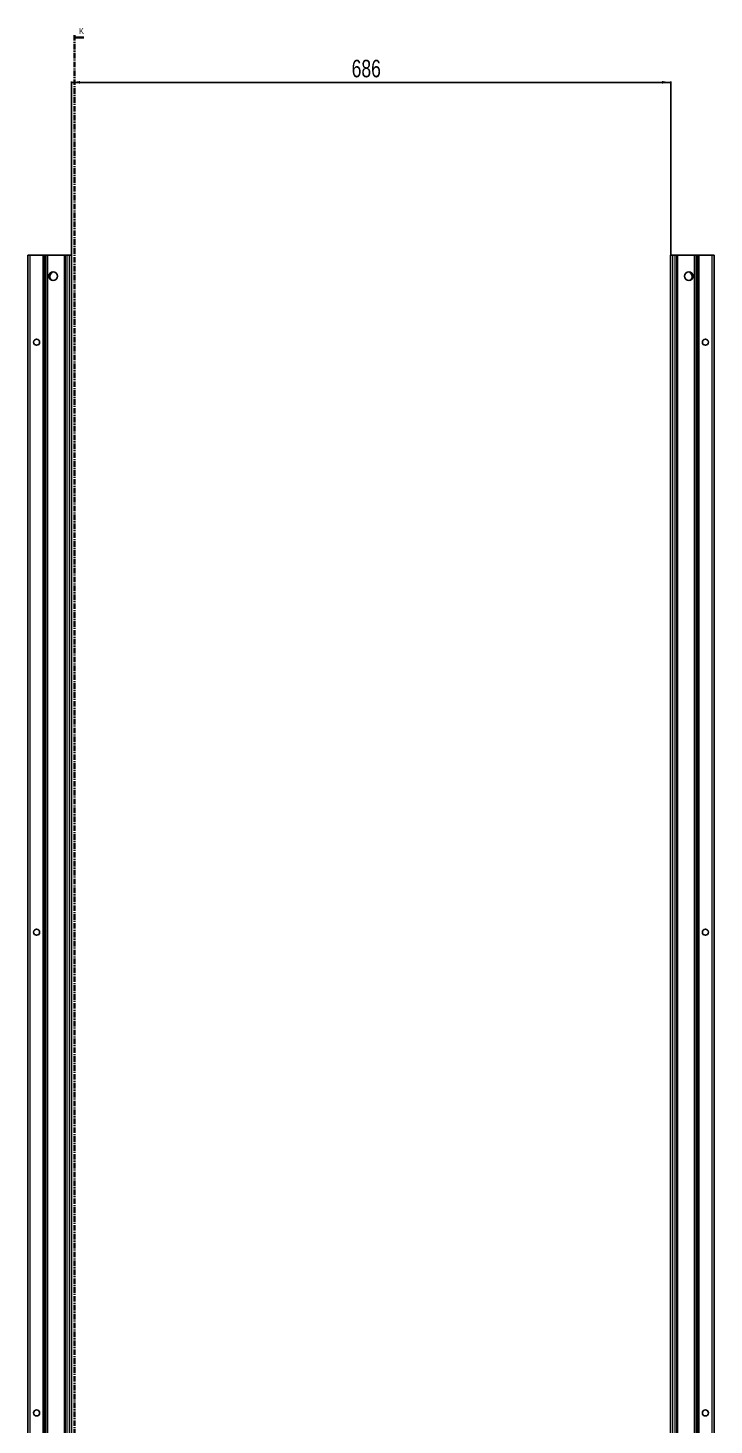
# Model space of a CAD drawing. Header units: millimetres. Extents: x -250 to 5225, y -2047 to 1577.
# Drawn here: x 2080 to 2865, y -246 to 1353 of the extents above; entities that cross this region are included whole.
import ezdxf

# ---------------------------------------------------------------- set-up
doc = ezdxf.new("R2010")
doc.units = ezdxf.units.MM
doc.linetypes.add('CENTER', pattern=[10.16, 6.35, -1.27, 1.27, -1.27])
doc.layers.add('FORMAT', color=7, linetype='Continuous')
doc.styles.add('SLDTEXTSTYLE0', font='TXT', dxfattribs={"width": 0.75})
doc.dimstyles.new('SLDDIMSTYLE0', dxfattribs={"dimtxt": 20, "dimasz": 10, "dimexe": 0, "dimexo": 0.0625, "dimgap": 5, "dimtad": 2, "dimdec": 1, "dimrnd": 1e-09, "dimzin": 12, "dimdsep": 46, "dimtxsty": 'SLDTEXTSTYLE0', "dimsah": 1, "dimcen": 0.09, "dimadec": 0, "dimazin": 3, "dimtfac": 1, "dimtofl": 0, "dimtmove": 0, "dimatfit": 3, "dimfxl": 0, "dimfrac": 2, "dimtolj": 1, "dimtzin": 12, "dimarcsym": 0})

# ---------------------------------------------------------------- blocks, each defined once
blk = doc.blocks.new('_D_4')
at = {"layer": 'FORMAT'}
for p, q in [((2129.8, 1092.8), (2129.8, 1291.5)), ((2129.8, 1290.5), (2815.8, 1290.5)), ((2815.8, 1092.8), (2815.8, 1291.5))]:
    blk.add_line(p, q, dxfattribs=at)
for points in [[(2129.8, 1290.5), (2139.8, 1289), (2139.8, 1292.1)], [(2815.8, 1290.5), (2805.8, 1292.1), (2805.8, 1289)]]:
    blk.add_solid(points, dxfattribs=at)
at = {"layer": 'FORMAT', "insert": (2450.6, 1316.3), "char_height": 20, "attachment_point": 1, "style": 'SLDTEXTSTYLE0'}
blk.add_mtext('686', dxfattribs=at)

msp = doc.modelspace()

# ---------------------------------------------------------------- linework, layer by layer
at = {"color": 7, "linetype": 'CENTER', "lineweight": 35}
msp.add_line((2133.49, 1344.64), (2133.49, -1258.12), dxfattribs=at)
at = {"color": 7, "linetype": 'Continuous', "lineweight": 35}
msp.add_line((2144.13, 1341.64), (2133.49, 1341.64), dxfattribs=at)
at = {"color": 7, "linetype": 'Continuous', "lineweight": 25}
for p, q in [((2080.06, -1006.24), (2080.06, 1092.76)), ((2080.06, 1092.76), (2082.06, 1092.76)), ((2082.06, 1092.76), (2097.41, 1092.76)), ((2097.41, 1092.76), (2098.06, 1092.76)), ((2098.06, 1069.01), (2098.06, 1092.76)), ((2098.06, 1092.76), (2098.64, 1092.76)), ((2098.64, 1092.76), (2099.85, 1092.76)), ((2099.85, 1092.76), (2099.85, -1006.24)), ((2099.85, 1092.76), (2099.88, 1092.76)), ((2099.88, 1092.76), (2099.88, -1006.24)), ((2099.88, 1092.76), (2101.09, 1092.76)), ((2101.09, 1092.76), (2102.5, 1092.76)), ((2102.5, 1092.76), (2121.91, 1092.76)), ((2121.91, 1092.76), (2122.56, 1092.76)), ((2122.56, -1006.24), (2122.56, 1092.76)), ((2122.56, 1092.76), (2124.56, 1092.76)), ((2124.56, 1092.76), (2127.76, 1092.76)), ((2127.76, 1092.76), (2129.76, 1092.76)), ((2129.76, 1092.76), (2129.76, -1006.24)), ((2815.76, -1006.24), (2815.76, 1092.76)), ((2815.76, 1092.76), (2817.76, 1092.76)), ((2820.96, 1092.76), (2817.76, 1092.76)), ((2820.96, 1092.76), (2822.96, 1092.76)), ((2822.96, 1092.76), (2822.96, -1006.24)), ((2822.96, 1092.76), (2823.61, 1092.76)), ((2843.01, 1092.76), (2823.61, 1092.76)), ((2843.01, 1092.76), (2844.42, 1092.76)), ((2845.63, 1092.76), (2844.42, 1092.76)), ((2845.63, -1006.24), (2845.63, 1092.76)), ((2845.66, 1092.76), (2845.63, 1092.76)), ((2845.66, -1006.24), (2845.66, 1092.76)), ((2846.87, 1092.76), (2845.66, 1092.76)), ((2846.87, 1092.76), (2847.46, 1092.76)), ((2847.46, 1092.76), (2847.46, 1069.01)), ((2847.46, 1092.76), (2848.11, 1092.76)), ((2863.46, 1092.76), (2848.11, 1092.76)), ((2863.46, 1092.76), (2865.46, 1092.76)), ((2865.46, 1092.76), (2865.46, -1006.24)), ((2108.11, 1073.28), (2108.11, 1073.69)), ((2837.41, 1073.69), (2837.41, 1073.28)), ((2098.12, 1068.9), (2098.06, 1069.01)), ((2098.06, 1069.01), (2098.06, 1067.51)), ((2098.06, 1067.51), (2098.12, 1067.61)), ((2098.06, 1019.01), (2098.06, 1067.51)), ((2098.12, 1067.61), (2098.12, 1068.9)), ((2847.46, 1069.01), (2847.39, 1068.9)), ((2847.39, 1068.9), (2847.39, 1067.61)), ((2847.39, 1067.61), (2847.46, 1067.51)), ((2847.46, 1067.51), (2847.46, 1069.01)), ((2847.46, 1067.51), (2847.46, 1019.01)), ((2098.12, 1018.9), (2098.06, 1019.01)), ((2098.06, 1019.01), (2098.06, 1017.51)), ((2098.06, 1017.51), (2098.12, 1017.61)), ((2098.06, 969.01), (2098.06, 1017.51)), ((2098.12, 1017.61), (2098.12, 1018.9)), ((2847.46, 1019.01), (2847.39, 1018.9)), ((2847.39, 1018.9), (2847.39, 1017.61)), ((2847.39, 1017.61), (2847.46, 1017.51)), ((2847.46, 1017.51), (2847.46, 1019.01)), ((2847.46, 1017.51), (2847.46, 969.01)), ((2098.12, 968.9), (2098.06, 969.01)), ((2098.06, 969.01), (2098.06, 967.51)), ((2098.06, 967.51), (2098.12, 967.61)), ((2098.06, 919.01), (2098.06, 967.51)), ((2098.12, 967.61), (2098.12, 968.9)), ((2847.46, 969.01), (2847.39, 968.9)), ((2847.39, 968.9), (2847.39, 967.61)), ((2847.39, 967.61), (2847.46, 967.51)), ((2847.46, 967.51), (2847.46, 969.01)), ((2847.46, 967.51), (2847.46, 919.01)), ((2098.12, 918.9), (2098.06, 919.01)), ((2098.06, 919.01), (2098.06, 917.51)), ((2098.06, 917.51), (2098.12, 917.61)), ((2098.06, 869.01), (2098.06, 917.51)), ((2098.12, 917.61), (2098.12, 918.9)), ((2847.46, 919.01), (2847.39, 918.9)), ((2847.39, 918.9), (2847.39, 917.61)), ((2847.39, 917.61), (2847.46, 917.51)), ((2847.46, 917.51), (2847.46, 919.01)), ((2847.46, 917.51), (2847.46, 869.01)), ((2098.12, 868.9), (2098.06, 869.01)), ((2098.06, 869.01), (2098.06, 867.51)), ((2098.06, 867.51), (2098.12, 867.61)), ((2098.06, 819.01), (2098.06, 867.51)), ((2098.12, 867.61), (2098.12, 868.9)), ((2847.46, 869.01), (2847.39, 868.9)), ((2847.39, 868.9), (2847.39, 867.61)), ((2847.39, 867.61), (2847.46, 867.51)), ((2847.46, 867.51), (2847.46, 869.01)), ((2847.46, 867.51), (2847.46, 819.01)), ((2098.12, 818.9), (2098.06, 819.01)), ((2098.06, 819.01), (2098.06, 817.51)), ((2098.06, 817.51), (2098.12, 817.61)), ((2098.06, 769.01), (2098.06, 817.51)), ((2098.12, 817.61), (2098.12, 818.9)), ((2847.46, 819.01), (2847.39, 818.9)), ((2847.39, 818.9), (2847.39, 817.61)), ((2847.39, 817.61), (2847.46, 817.51)), ((2847.46, 817.51), (2847.46, 819.01)), ((2847.46, 817.51), (2847.46, 769.01)), ((2098.12, 768.9), (2098.06, 769.01)), ((2098.06, 769.01), (2098.06, 767.51)), ((2098.06, 767.51), (2098.12, 767.61)), ((2098.06, 719.01), (2098.06, 767.51)), ((2098.12, 767.61), (2098.12, 768.9)), ((2847.46, 769.01), (2847.39, 768.9)), ((2847.39, 768.9), (2847.39, 767.61)), ((2847.39, 767.61), (2847.46, 767.51)), ((2847.46, 767.51), (2847.46, 769.01)), ((2847.46, 767.51), (2847.46, 719.01)), ((2098.12, 718.9), (2098.06, 719.01)), ((2098.06, 719.01), (2098.06, 717.51)), ((2098.06, 717.51), (2098.12, 717.61)), ((2098.06, 669.01), (2098.06, 717.51)), ((2098.12, 717.61), (2098.12, 718.9)), ((2847.46, 719.01), (2847.39, 718.9)), ((2847.39, 718.9), (2847.39, 717.61)), ((2847.39, 717.61), (2847.46, 717.51)), ((2847.46, 717.51), (2847.46, 719.01)), ((2847.46, 717.51), (2847.46, 669.01)), ((2098.12, 668.9), (2098.06, 669.01)), ((2098.06, 669.01), (2098.06, 667.51)), ((2098.06, 667.51), (2098.12, 667.61)), ((2098.06, 619.01), (2098.06, 667.51)), ((2098.12, 667.61), (2098.12, 668.9)), ((2847.46, 669.01), (2847.39, 668.9)), ((2847.39, 668.9), (2847.39, 667.61)), ((2847.39, 667.61), (2847.46, 667.51)), ((2847.46, 667.51), (2847.46, 669.01)), ((2847.46, 667.51), (2847.46, 619.01)), ((2098.12, 618.9), (2098.06, 619.01)), ((2098.06, 619.01), (2098.06, 617.51)), ((2098.06, 617.51), (2098.12, 617.61)), ((2098.06, 569.01), (2098.06, 617.51)), ((2098.12, 617.61), (2098.12, 618.9)), ((2847.46, 619.01), (2847.39, 618.9)), ((2847.39, 618.9), (2847.39, 617.61)), ((2847.39, 617.61), (2847.46, 617.51)), ((2847.46, 617.51), (2847.46, 619.01)), ((2847.46, 617.51), (2847.46, 569.01)), ((2098.12, 568.9), (2098.06, 569.01)), ((2098.06, 569.01), (2098.06, 567.51)), ((2098.06, 567.51), (2098.12, 567.61)), ((2098.06, 519.01), (2098.06, 567.51)), ((2098.12, 567.61), (2098.12, 568.9)), ((2847.46, 569.01), (2847.39, 568.9)), ((2847.39, 568.9), (2847.39, 567.61)), ((2847.39, 567.61), (2847.46, 567.51)), ((2847.46, 567.51), (2847.46, 569.01)), ((2847.46, 567.51), (2847.46, 519.01)), ((2098.12, 518.9), (2098.06, 519.01)), ((2098.06, 519.01), (2098.06, 517.51)), ((2098.06, 517.51), (2098.12, 517.61)), ((2098.06, 469.01), (2098.06, 517.51)), ((2098.12, 517.61), (2098.12, 518.9)), ((2847.46, 519.01), (2847.39, 518.9)), ((2847.39, 518.9), (2847.39, 517.61)), ((2847.39, 517.61), (2847.46, 517.51)), ((2847.46, 517.51), (2847.46, 519.01)), ((2847.46, 517.51), (2847.46, 469.01)), ((2098.12, 468.9), (2098.06, 469.01)), ((2098.06, 469.01), (2098.06, 467.51)), ((2098.06, 467.51), (2098.12, 467.61)), ((2098.06, 419.01), (2098.06, 467.51)), ((2098.12, 467.61), (2098.12, 468.9)), ((2847.46, 469.01), (2847.39, 468.9)), ((2847.39, 468.9), (2847.39, 467.61)), ((2847.39, 467.61), (2847.46, 467.51)), ((2847.46, 467.51), (2847.46, 469.01)), ((2847.46, 467.51), (2847.46, 419.01)), ((2098.12, 418.9), (2098.06, 419.01)), ((2098.06, 419.01), (2098.06, 417.51)), ((2098.06, 417.51), (2098.12, 417.61)), ((2098.06, 369.01), (2098.06, 417.51)), ((2098.12, 417.61), (2098.12, 418.9)), ((2847.46, 419.01), (2847.39, 418.9)), ((2847.39, 418.9), (2847.39, 417.61)), ((2847.39, 417.61), (2847.46, 417.51)), ((2847.46, 417.51), (2847.46, 419.01)), ((2847.46, 417.51), (2847.46, 369.01)), ((2098.12, 368.9), (2098.06, 369.01)), ((2098.06, 369.01), (2098.06, 367.51)), ((2098.12, 367.61), (2098.12, 368.9)), ((2847.46, 369.01), (2847.39, 368.9)), ((2847.39, 368.9), (2847.39, 367.61)), ((2847.46, 367.51), (2847.46, 369.01)), ((2098.06, 367.51), (2098.12, 367.61)), ((2098.06, 319.01), (2098.06, 367.51)), ((2847.39, 367.61), (2847.46, 367.51)), ((2847.46, 367.51), (2847.46, 319.01)), ((2098.12, 318.9), (2098.06, 319.01)), ((2098.06, 319.01), (2098.06, 317.51)), ((2098.06, 317.51), (2098.12, 317.61)), ((2098.06, 269.01), (2098.06, 317.51)), ((2098.12, 317.61), (2098.12, 318.9)), ((2847.46, 319.01), (2847.39, 318.9)), ((2847.39, 318.9), (2847.39, 317.61)), ((2847.39, 317.61), (2847.46, 317.51)), ((2847.46, 317.51), (2847.46, 319.01)), ((2847.46, 317.51), (2847.46, 269.01)), ((2098.12, 268.9), (2098.06, 269.01)), ((2098.06, 269.01), (2098.06, 267.51)), ((2098.06, 267.51), (2098.12, 267.61)), ((2098.06, 219.01), (2098.06, 267.51)), ((2098.12, 267.61), (2098.12, 268.9)), ((2847.46, 269.01), (2847.39, 268.9)), ((2847.39, 268.9), (2847.39, 267.61)), ((2847.39, 267.61), (2847.46, 267.51)), ((2847.46, 267.51), (2847.46, 269.01)), ((2847.46, 267.51), (2847.46, 219.01)), ((2098.12, 218.9), (2098.06, 219.01)), ((2098.06, 219.01), (2098.06, 217.51)), ((2098.06, 217.51), (2098.12, 217.61)), ((2098.06, 169.01), (2098.06, 217.51)), ((2098.12, 217.61), (2098.12, 218.9)), ((2847.46, 219.01), (2847.39, 218.9)), ((2847.39, 218.9), (2847.39, 217.61)), ((2847.39, 217.61), (2847.46, 217.51)), ((2847.46, 217.51), (2847.46, 219.01)), ((2847.46, 217.51), (2847.46, 169.01)), ((2098.12, 168.9), (2098.06, 169.01)), ((2098.06, 169.01), (2098.06, 167.51)), ((2098.06, 167.51), (2098.12, 167.61)), ((2098.06, 119.01), (2098.06, 167.51)), ((2098.12, 167.61), (2098.12, 168.9)), ((2847.46, 169.01), (2847.39, 168.9)), ((2847.39, 168.9), (2847.39, 167.61)), ((2847.39, 167.61), (2847.46, 167.51)), ((2847.46, 167.51), (2847.46, 169.01)), ((2847.46, 167.51), (2847.46, 119.01)), ((2098.12, 118.9), (2098.06, 119.01)), ((2098.06, 119.01), (2098.06, 117.51)), ((2098.06, 117.51), (2098.12, 117.61)), ((2098.06, 69.01), (2098.06, 117.51)), ((2098.12, 117.61), (2098.12, 118.9)), ((2847.46, 119.01), (2847.39, 118.9)), ((2847.39, 118.9), (2847.39, 117.61)), ((2847.39, 117.61), (2847.46, 117.51)), ((2847.46, 117.51), (2847.46, 119.01)), ((2847.46, 117.51), (2847.46, 69.01)), ((2098.12, 68.9), (2098.06, 69.01)), ((2098.06, 69.01), (2098.06, 67.51)), ((2098.06, 67.51), (2098.12, 67.61)), ((2098.06, 19.01), (2098.06, 67.51)), ((2098.12, 67.61), (2098.12, 68.9)), ((2847.46, 69.01), (2847.39, 68.9)), ((2847.39, 68.9), (2847.39, 67.61)), ((2847.39, 67.61), (2847.46, 67.51)), ((2847.46, 67.51), (2847.46, 69.01)), ((2847.46, 67.51), (2847.46, 19.01)), ((2098.12, 18.9), (2098.06, 19.01)), ((2098.06, 19.01), (2098.06, 17.51)), ((2098.06, 17.51), (2098.12, 17.61)), ((2098.06, -30.99), (2098.06, 17.51)), ((2098.12, 17.61), (2098.12, 18.9)), ((2847.46, 19.01), (2847.39, 18.9)), ((2847.39, 18.9), (2847.39, 17.61)), ((2847.39, 17.61), (2847.46, 17.51)), ((2847.46, 17.51), (2847.46, 19.01)), ((2847.46, 17.51), (2847.46, -30.99)), ((2098.12, -31.1), (2098.06, -30.99)), ((2098.06, -30.99), (2098.06, -32.49)), ((2098.12, -32.39), (2098.12, -31.1)), ((2847.46, -30.99), (2847.39, -31.1)), ((2847.39, -31.1), (2847.39, -32.39)), ((2847.46, -32.49), (2847.46, -30.99)), ((2098.06, -32.49), (2098.12, -32.39)), ((2098.06, -80.99), (2098.06, -32.49)), ((2847.39, -32.39), (2847.46, -32.49)), ((2847.46, -32.49), (2847.46, -80.99)), ((2098.12, -81.1), (2098.06, -80.99)), ((2098.06, -80.99), (2098.06, -82.49)), ((2098.06, -82.49), (2098.12, -82.39)), ((2098.06, -130.99), (2098.06, -82.49)), ((2098.12, -82.39), (2098.12, -81.1)), ((2847.46, -80.99), (2847.39, -81.1)), ((2847.39, -81.1), (2847.39, -82.39)), ((2847.39, -82.39), (2847.46, -82.49)), ((2847.46, -82.49), (2847.46, -80.99)), ((2847.46, -82.49), (2847.46, -130.99)), ((2098.12, -131.1), (2098.06, -130.99)), ((2098.06, -130.99), (2098.06, -132.49)), ((2098.06, -132.49), (2098.12, -132.39)), ((2098.06, -180.99), (2098.06, -132.49)), ((2098.12, -132.39), (2098.12, -131.1)), ((2847.46, -130.99), (2847.39, -131.1)), ((2847.39, -131.1), (2847.39, -132.39)), ((2847.39, -132.39), (2847.46, -132.49)), ((2847.46, -132.49), (2847.46, -130.99)), ((2847.46, -132.49), (2847.46, -180.99)), ((2098.12, -181.1), (2098.06, -180.99)), ((2098.06, -180.99), (2098.06, -182.49)), ((2098.06, -182.49), (2098.12, -182.39)), ((2098.06, -230.99), (2098.06, -182.49)), ((2098.12, -182.39), (2098.12, -181.1)), ((2847.46, -180.99), (2847.39, -181.1)), ((2847.39, -181.1), (2847.39, -182.39)), ((2847.39, -182.39), (2847.46, -182.49)), ((2847.46, -182.49), (2847.46, -180.99)), ((2847.46, -182.49), (2847.46, -230.99)), ((2098.12, -231.1), (2098.06, -230.99)), ((2098.06, -230.99), (2098.06, -232.49)), ((2098.06, -232.49), (2098.12, -232.39)), ((2098.06, -280.99), (2098.06, -232.49)), ((2098.12, -232.39), (2098.12, -231.1)), ((2847.46, -230.99), (2847.39, -231.1)), ((2847.39, -231.1), (2847.39, -232.39)), ((2847.39, -232.39), (2847.46, -232.49)), ((2847.46, -232.49), (2847.46, -230.99)), ((2847.46, -232.49), (2847.46, -280.99))]:
    msp.add_line(p, q, dxfattribs=at)
at = {"color": 8, "linetype": 'Continuous', "lineweight": 18}
for p, q in [((2082.06, 1092.76), (2082.06, -1006.24)), ((2097.41, -1006.24), (2097.41, 1092.76)), ((2098.64, 1092.76), (2098.64, -1006.24)), ((2101.09, -1006.24), (2101.09, 1092.76)), ((2102.5, 1092.76), (2102.5, -1006.24)), ((2121.91, -1006.24), (2121.91, 1092.76)), ((2124.56, 1092.76), (2124.56, -1006.24)), ((2127.76, -1006.24), (2127.76, 1092.76)), ((2817.76, 1092.76), (2817.76, -1006.24)), ((2820.96, -1006.24), (2820.96, 1092.76)), ((2823.61, 1092.76), (2823.61, -1006.24)), ((2843.01, -1006.24), (2843.01, 1092.76)), ((2844.42, 1092.76), (2844.42, -1006.24)), ((2846.87, -1006.24), (2846.87, 1092.76)), ((2848.11, 1092.76), (2848.11, -1006.24)), ((2863.46, -1006.24), (2863.46, 1092.76))]:
    msp.add_line(p, q, dxfattribs=at)
at = {"color": 7, "linetype": 'Continuous', "lineweight": 25}
for centre, radius in [((2108.91, 1068.76), 5), ((2836.61, 1068.76), 5), ((2089.91, 993.26), 3.5), ((2855.61, 993.26), 3.5), ((2089.91, 318.26), 3.5), ((2855.61, 318.26), 3.5), ((2089.91, -231.74), 3.5), ((2855.61, -231.74), 3.5)]:
    msp.add_circle(centre, radius, dxfattribs=at)
for centre, radius, start, end in [((2110.41, 1068.26), 5.25, 119.14074, 233.81087), ((2107.61, 1073.28), 0.5, 299.14074, 0), ((2837.91, 1073.28), 0.5, 180, 240.85926), ((2835.11, 1068.26), 5.25, 306.18928, 60.85926)]:
    msp.add_arc(centre, radius, start, end, dxfattribs=at)
at = {"color": 7, "linetype": 'Continuous', "lineweight": 35}
msp.add_solid([(2133.49, 1341.64), (2140.49, 1340.52), (2140.49, 1342.76)], dxfattribs=at)

# ---------------------------------------------------------------- texts
at = {"color": 7, "linetype": 'Continuous', "insert": (2138.62, 1352.76), "char_height": 7, "attachment_point": 1, "style": 'SLDTEXTSTYLE0'}
msp.add_mtext('K', dxfattribs=at)

# ---------------------------------------------------------------- dimensions: what is measured, and where the dimension line sits
at = {"layer": 'FORMAT'}
dim = msp.add_linear_dim(base=(2815.76, 1290.55), p1=(2129.76, 1092.76), p2=(2815.76, 1092.76), angle=0, dimstyle='SLDDIMSTYLE0', dxfattribs=at)
dim.commit()
dim.dimension.update_dxf_attribs({"geometry": '_D_4', "text_midpoint": (2472.76, 1290.55), "dimtype": 160})

doc.saveas('drawing.dxf')
